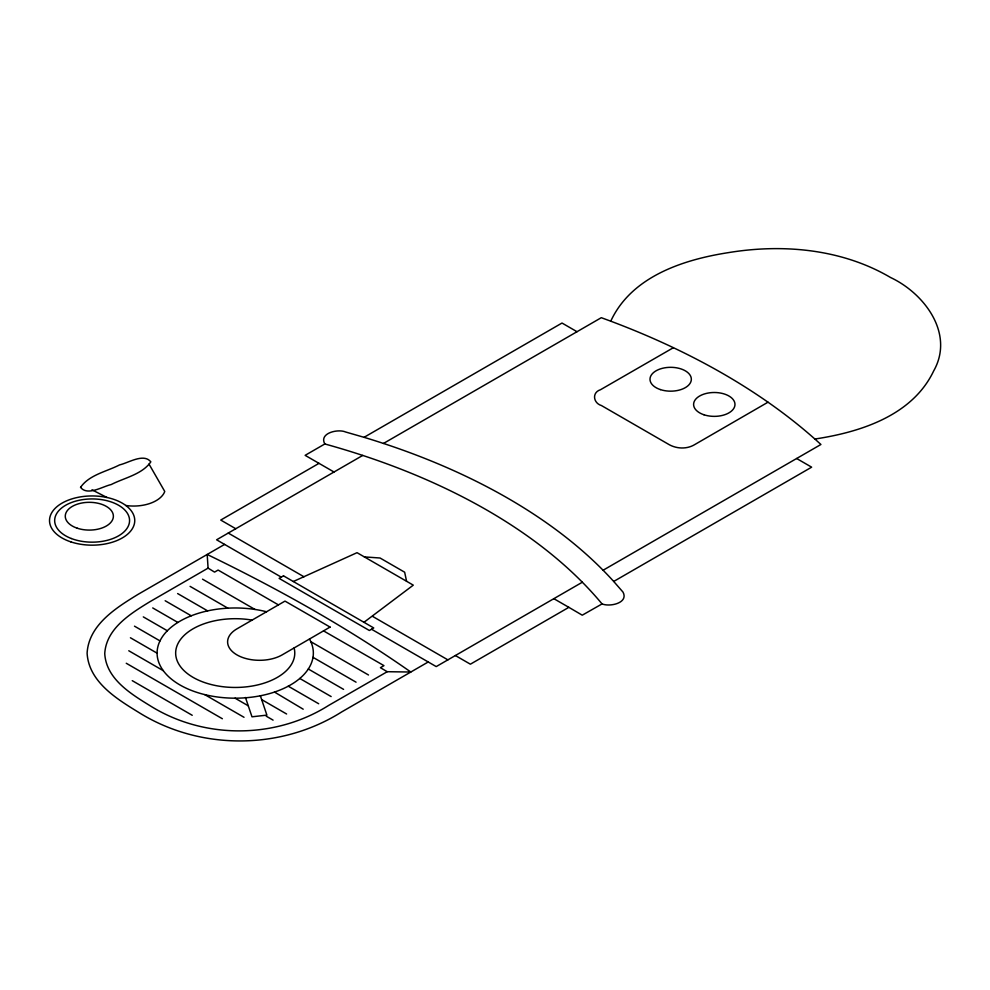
<?xml version="1.0" encoding="UTF-8"?>
<svg xmlns="http://www.w3.org/2000/svg" width="990" height="990" viewBox="0 0 990 990"><rect width="100%" height="100%" fill="white"/><g stroke="black" fill="none" stroke-linecap="round" stroke-linejoin="round"><path stroke-width="1.49" d="M610.756 321.181C631.484 276.358 683.508 259.566 728.751 252.574C783.375 243.627 842.131 249.035 890.542 277.497C924.301 293.325 954.756 333.605 933.694 370.904C912.446 415.602 860.31 432.197 814.881 439.028A697.059 402.447 0 0 0 610.756 321.181L601.301 317.691L383.476 443.446M363.961 622.302L413.288 585.152L357.043 552.68L293.312 581.514M768.005 402.188L695.116 444.361C686.825 449.584 675.885 448.953 667.718 443.805L601.437 405.541C593.282 403.14 591.649 392.51 600.485 389.726L673.41 347.688M602.192 604.098A589.396 340.288 0 0 0 324.831 443.966L305.13 455.338L334.014 472.007M319.003 463.345L220.745 520.059L235.756 528.734M324.831 443.966C318.693 433.1 337.924 428.633 345.584 431.986L364.06 437.32L562.011 323.037L577.021 331.712M362.724 455.425L216.6 539.798L281.271 577.133M224.594 544.413L138.006 594.396C116.238 607.749 88.704 624.814 87.108 653.177C88.704 681.541 116.238 698.606 138.006 711.959C199.151 750.593 280.504 750.593 341.637 711.959L428.225 661.976M208.086 568.124L149.601 601.895C130.42 613.639 106.177 628.625 104.742 653.598C106.116 678.558 130.321 693.582 149.465 705.35C203.247 739.382 274.849 739.382 328.655 705.424L387.226 671.715L410.813 672.024C346.537 626.979 277.769 588.654 207.182 554.462L208.086 568.124L214.558 572.109L218.109 570.054L278.45 604.89M582.343 582.219L436.219 666.592L371.547 629.244M603.096 570.24L820.92 444.485L814.881 439.028M364.06 437.32A589.396 340.288 0 0 1 613.701 581.452L622.97 592.057C628.935 603.034 609.692 607.192 602.093 603.9L582.256 615.186L568.854 607.34L470.386 664.191L455.375 655.529M613.701 581.452L811.652 467.169L796.641 458.506M364.357 556.9L380.061 558.014L404.65 572.208L406.581 581.279M91.971 489.803L106.945 497.475M323.52 630.865L383.959 665.639L380.42 667.693L387.226 671.715M553.843 598.678L568.854 607.34M228.257 533.066L303.979 576.786M372.562 616.374L447.876 659.86M202.529 579.175L254.962 609.444M310.81 641.681L368.503 674.994M190.08 586.365L227.861 608.169M312.988 657.323L356.054 682.184M177.631 593.554L207.64 610.88M308.311 669.005L343.592 689.374M165.169 600.744L191.243 615.792M299.797 678.472L331.143 696.564M152.72 607.934L177.866 622.45M288.263 686.194L318.681 703.754M143.303 616.881L167.335 630.754M134.479 626.163L159.996 640.901M261.657 699.584L286.605 714M130.42 637.77L157.088 653.165M235.063 698.185L248.267 705.808M266.186 716.154L273.079 720.126M128.774 650.764L163.288 670.688M204.72 694.609L244.01 717.292M126.262 663.263L222.366 718.74M132.252 680.662L192.221 715.287M274.502 692.072L303.2 709.199M149.007 464.075L164.761 491.473A31.841 18.389 0 0 1 125.829 505.494M260.37 695.784L266.904 715.126L251.992 716.81L245.446 697.467M309.462 639.033A78.123 45.107 0 0 1 240.954 698.061A78.123 45.107 0 0 1 158.214 645.468A78.123 45.107 0 0 1 266.545 611.758M294.104 647.955A59.548 34.378 0 0 1 235.459 687.456A59.548 34.378 0 0 1 176.257 648.227A59.548 34.378 0 0 1 252.091 620.111M80.561 487.352C87.479 496.238 102.428 486.498 111.227 484.543C124.369 477.786 142.115 474.482 150.827 461.847C143.699 452.888 128.564 462.875 119.592 464.892C106.635 471.574 89.125 474.841 80.561 487.352M330.066 627.078L282.113 654.91A31.928 18.426 0 0 1 236.969 654.91A31.928 18.426 0 0 1 236.969 628.836L284.996 601.103L330.066 627.078M283.499 575.846L279.118 578.383L369.381 630.494L373.762 627.957L283.499 575.846M77.294 528.227A24.057 13.885 0 0 0 113.38 516.198A24.057 13.885 0 0 0 77.294 504.182A24.057 13.885 0 0 0 77.294 528.227M703.964 414.773A20.679 11.93 0 0 0 734.976 404.427A20.679 11.93 0 0 0 703.964 394.094A20.679 11.93 0 0 0 703.964 414.773M660.342 389.577A20.679 11.93 0 0 0 691.342 379.244A20.679 11.93 0 0 0 660.342 368.911A20.679 11.93 0 0 0 660.342 389.577M71.33 538.523A37.434 21.607 0 0 0 129.48 521.965A37.434 21.607 0 0 0 75.562 501.163A37.434 21.607 0 0 0 71.33 538.523M70.81 541.864A42.62 24.614 0 0 0 134.751 520.554A42.62 24.614 0 0 0 70.81 499.245A42.62 24.614 0 0 0 70.81 541.864"/></g></svg>
